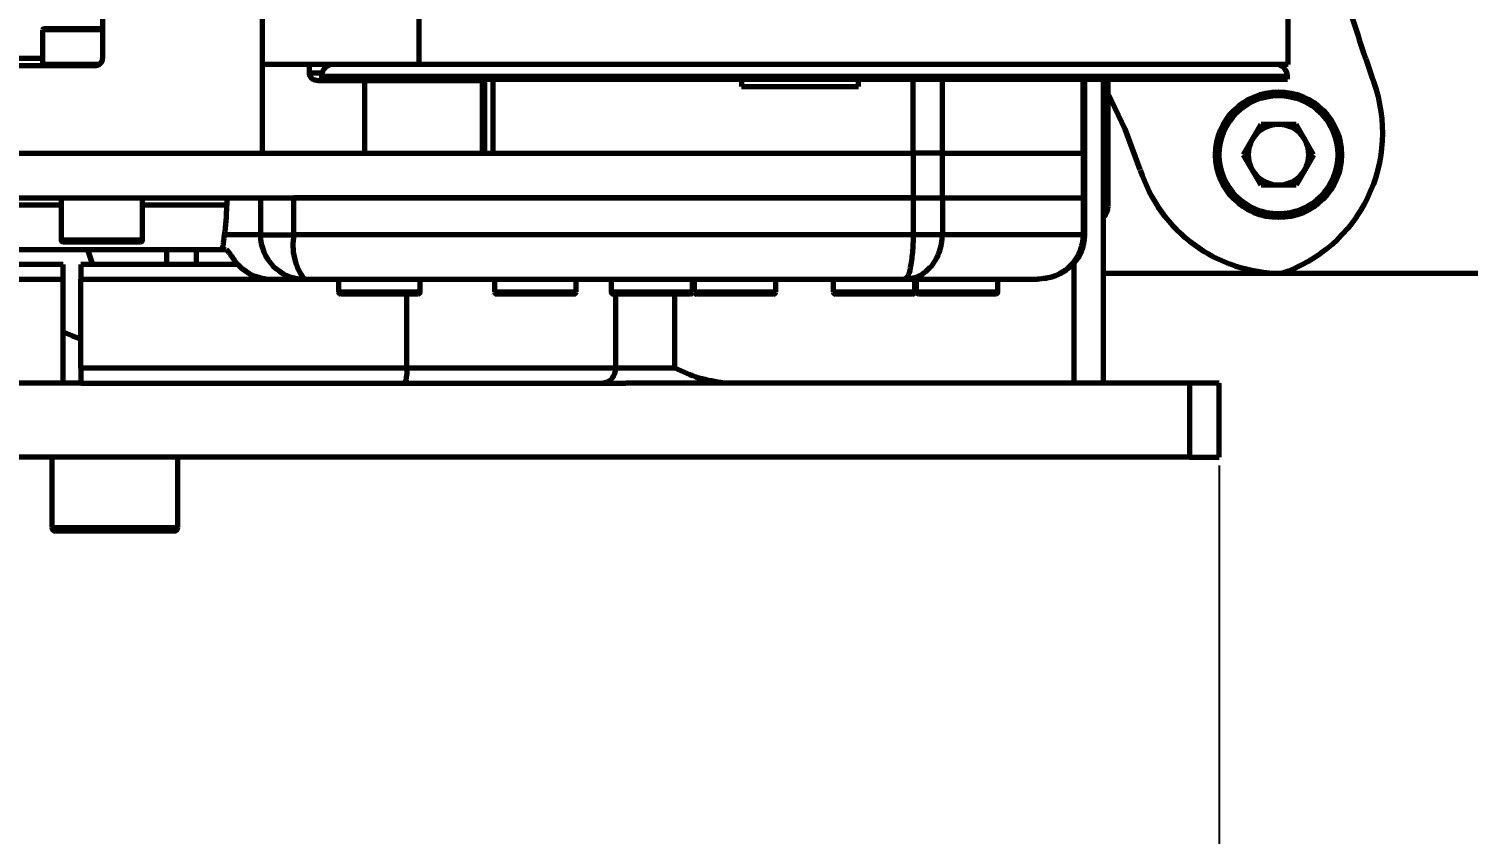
# Model space of a CAD drawing. Header units: millimetres. Extents: x -419 to 9215, y 1224 to 3301.
# Drawn here: x -146.3 to -38.4, y 1365.4 to 1425.8 of the extents above; entities that cross this region are included whole.
import ezdxf

# ---------------------------------------------------------------- set-up
doc = ezdxf.new("R2010")
doc.units = ezdxf.units.MM
doc.layers.add('0.3mm', color=240, linetype='Continuous', lineweight=30)
doc.layers.add('0.7mm', color=7, linetype='Continuous', lineweight=70)
doc.styles.get("Standard").update_dxf_attribs({"font": 'arial.ttf'})
doc.dimstyles.new('ISO-25', dxfattribs={"dimtxt": 2.5, "dimasz": 5, "dimexe": 1.25, "dimexo": 0.625, "dimtad": 1, "dimdec": 0, "dimtxsty": 'Standard', "dimcen": 2.5, "dimadec": 0, "dimazin": 0, "dimtfac": 1, "dimtdec": 0, "dimtmove": 0, "dimatfit": 3, "dimfxl": 1, "dimarcsym": 0})

# ---------------------------------------------------------------- blocks, each defined once
blk = doc.blocks.new('*D73')
at = {"layer": '0.3mm', "color": 0, "lineweight": -2, "transparency": 16777216}
for p, q in [((-224.8, 1393.03), (-224.8, 1322.12)), ((-57.03, 1393.03), (-57.03, 1322.12)), ((-219.8, 1323.37), (-62.03, 1323.37))]:
    blk.add_line(p, q, dxfattribs=at)
at = {"layer": '0.3mm', "color": 0, "lineweight": 211, "transparency": 16777216}
for points in [[(-219.8, 1324.2), (-219.8, 1322.53), (-224.8, 1323.37)], [(-62.03, 1324.2), (-62.03, 1322.53), (-57.03, 1323.37)]]:
    blk.add_solid(points, dxfattribs=at)
at = {"layer": 'Defpoints', "color": 0, "lineweight": 211, "transparency": 16777216}
for p in [(-224.8, 1393.66), (-57.03, 1393.66), (-57.03, 1323.37)]:
    blk.add_point(p, dxfattribs=at)
at = {"layer": '0.3mm', "color": 0, "transparency": 16777216, "insert": (-140.92, 1327.49), "char_height": 2.5, "attachment_point": 5}
blk.add_mtext('{\\fTCVN 7284|b0|i0|c0|p34;\\H2.8x;168}', dxfattribs=at)

msp = doc.modelspace()

# ---------------------------------------------------------------- linework, layer by layer
at = {"layer": '0.7mm', "color": 7, "linetype": 'Continuous', "lineweight": 70}
for p, q in [((-128.74, 1416.44), (-128.74, 1432.99)), ((-140.72, 1432.44), (-140.72, 1423.55)), ((-117, 1423.1), (-117, 1429.77)), ((-51.86, 1423.1), (-51.86, 1429.77)), ((-145.23, 1425.68), (-145.23, 1423.08)), ((-140.72, 1425.77), (-145.14, 1425.77)), ((-117, 1423.1), (-128.74, 1423.1)), ((-125.24, 1423.1), (-125.24, 1422.44)), ((-51.86, 1423.1), (-117, 1423.1)), ((-141.32, 1422.99), (-152.13, 1422.99)), ((-124.31, 1422.21), (-124.31, 1421.99)), ((-51.92, 1421.99), (-51.92, 1422.21)), ((-124.46, 1421.88), (-121.1, 1421.88)), ((-124.31, 1421.99), (-51.92, 1421.99)), ((-121.64, 1421.99), (-121.64, 1421.88)), ((-121.1, 1421.88), (-121.1, 1416.44)), ((-121.1, 1421.88), (-112.28, 1421.88)), ((-118.3, 1421.88), (-118.3, 1421.99)), ((-112.28, 1421.88), (-112.28, 1416.44)), ((-112.28, 1421.88), (-112.1, 1421.88)), ((-112.1, 1421.99), (-112.1, 1416.44)), ((-111.44, 1416.44), (-111.44, 1421.99)), ((-92.84, 1421.99), (-92.84, 1421.44)), ((-92.84, 1421.44), (-84.06, 1421.44)), ((-84.06, 1421.44), (-84.06, 1421.99)), ((-79.97, 1416.44), (-79.97, 1421.99)), ((-77.78, 1416.44), (-77.78, 1421.99)), ((-67.23, 1416.44), (-67.23, 1421.99)), ((-67.09, 1416.44), (-67.09, 1421.99)), ((-65.69, 1399.21), (-65.69, 1421.99)), ((-65.36, 1412.44), (-65.36, 1421.99)), ((-55.2, 1416.33), (-53.89, 1418.59)), ((-51.27, 1418.59), (-53.89, 1418.59)), ((-49.96, 1416.33), (-51.27, 1418.59)), ((-222.76, 1416.44), (-79.97, 1416.44)), ((-111.44, 1416.44), (-79.97, 1416.44)), ((-79.97, 1416.44), (-79.97, 1413.1)), ((-77.78, 1416.44), (-79.97, 1416.44)), ((-77.78, 1413.1), (-77.78, 1416.44)), ((-77.78, 1416.44), (-67.23, 1416.44)), ((-67.23, 1416.44), (-67.23, 1413.1)), ((-67.09, 1416.44), (-67.23, 1416.44)), ((-67.09, 1413.1), (-67.09, 1416.44)), ((-53.89, 1414.06), (-55.2, 1416.33)), ((-49.96, 1416.33), (-51.27, 1414.06)), ((-53.89, 1414.06), (-51.27, 1414.06)), ((-222.76, 1413.1), (-79.97, 1413.1)), ((-143.84, 1413.1), (-143.84, 1409.94)), ((-137.73, 1409.94), (-137.73, 1413.1)), ((-131.42, 1413.1), (-131.42, 1412.55)), ((-128.89, 1413.1), (-128.89, 1410.33)), ((-126.38, 1410.33), (-126.38, 1413.1)), ((-79.97, 1413.1), (-126.38, 1413.1)), ((-79.97, 1413.1), (-77.78, 1413.1)), ((-79.97, 1413.1), (-79.97, 1410.33)), ((-77.78, 1413.1), (-67.23, 1413.1)), ((-77.78, 1413.1), (-77.78, 1410.33)), ((-67.23, 1413.1), (-67.09, 1413.1)), ((-67.23, 1413.1), (-67.23, 1410.33)), ((-67.09, 1410.3), (-67.09, 1413.1)), ((-128.89, 1410.33), (-131.58, 1410.33)), ((-128.89, 1410.33), (-126.38, 1410.33)), ((-79.97, 1410.33), (-126.38, 1410.33)), ((-67.23, 1410.33), (-77.78, 1410.33)), ((-190.33, 1409.21), (-131.85, 1409.21)), ((-140.78, 1409.77), (-143.67, 1409.77)), ((-137.89, 1409.77), (-140.78, 1409.77)), ((-135.92, 1408.1), (-135.92, 1409.21)), ((-131.85, 1409.21), (-131.78, 1409.21)), ((-131.78, 1409.21), (-131.47, 1409.21)), ((-143.69, 1408.1), (-180.36, 1408.1)), ((-143.69, 1406.99), (-143.69, 1408.1)), ((-130.61, 1408.1), (-142.36, 1408.1)), ((-142.36, 1408.1), (-142.36, 1406.99)), ((-180.36, 1406.99), (-143.69, 1406.99)), ((-143.69, 1399.21), (-143.69, 1406.99)), ((-142.36, 1400.33), (-142.36, 1406.99)), ((-128.05, 1406.99), (-125.6, 1406.99)), ((-125.6, 1406.99), (-80.61, 1406.99)), ((-123.03, 1406.99), (-123.03, 1406.05)), ((-116.91, 1406.05), (-116.91, 1406.99)), ((-111.34, 1406.99), (-111.34, 1406.05)), ((-105.23, 1406.05), (-105.23, 1406.99)), ((-102.61, 1406.99), (-102.61, 1406.05)), ((-96.5, 1406.05), (-96.5, 1406.99)), ((-96.38, 1406.99), (-96.38, 1406.05)), ((-90.27, 1406.05), (-90.27, 1406.99)), ((-85.96, 1406.99), (-85.96, 1406.05)), ((-80.61, 1406.99), (-70.64, 1406.99)), ((-79.85, 1406.05), (-79.85, 1406.99)), ((-79.73, 1406.99), (-79.73, 1406.05)), ((-73.62, 1406.05), (-73.62, 1406.99)), ((-65.69, 1407.44), (44.08, 1407.44)), ((-117.08, 1405.88), (-122.86, 1405.88)), ((-105.4, 1405.88), (-111.18, 1405.88)), ((-96.66, 1405.88), (-102.44, 1405.88)), ((-90.43, 1405.88), (-96.21, 1405.88)), ((-80.01, 1405.88), (-85.79, 1405.88)), ((-73.78, 1405.88), (-79.56, 1405.88)), ((-117.92, 1400.33), (-142.36, 1400.33)), ((-142.36, 1400.33), (-142.36, 1399.21)), ((-102.28, 1400.33), (-117.92, 1400.33)), ((-97.82, 1400.33), (-102.28, 1400.33)), ((-143.69, 1399.21), (-180.36, 1399.21)), ((-142.36, 1399.21), (-143.69, 1399.21)), ((-142.36, 1399.21), (-118.03, 1399.21)), ((-118.03, 1399.21), (-103.18, 1399.21)), ((-103.18, 1399.21), (-101.51, 1399.21)), ((-59.25, 1399.21), (-101.51, 1399.21)), ((-67.92, 1399.21), (-94.14, 1399.21)), ((-59.25, 1399.21), (-59.25, 1393.66)), ((-57.03, 1399.21), (-59.25, 1399.21)), ((-57.03, 1393.66), (-57.03, 1399.21)), ((-59.25, 1393.66), (-169.25, 1393.66)), ((-144.53, 1393.66), (-144.53, 1388.38)), ((-135.08, 1388.38), (-135.08, 1393.66)), ((-59.25, 1393.66), (-57.03, 1393.66)), ((-141.68, 1388.1), (-144.25, 1388.1)), ((-135.36, 1388.1), (-141.68, 1388.1))]:
    msp.add_line(p, q, dxfattribs=at)
at = {"layer": '0.7mm', "color": 8, "linetype": 'Continuous', "lineweight": 70}
for p, q in [((-140.72, 1425.68), (-145.23, 1425.68)), ((-145.23, 1423.55), (-152.73, 1423.55)), ((-140.99, 1423.08), (-145.23, 1423.08)), ((-124.28, 1422.44), (-125.24, 1422.44)), ((-124.31, 1422.21), (-51.92, 1422.21)), ((-143.84, 1412.55), (-153.53, 1412.55)), ((-131.42, 1412.55), (-137.73, 1412.55)), ((-65.36, 1412.44), (-65.69, 1412.44)), ((-143.84, 1409.94), (-140.78, 1409.94)), ((-141.85, 1409.21), (-141.49, 1408.1)), ((-140.78, 1409.94), (-137.73, 1409.94)), ((-133.69, 1408.1), (-133.69, 1409.21)), ((-67.92, 1408.22), (-67.92, 1399.21)), ((-142.36, 1406.99), (-128.05, 1406.99)), ((-123.03, 1406.05), (-116.91, 1406.05)), ((-117.92, 1400.33), (-117.92, 1405.88)), ((-111.34, 1406.05), (-105.23, 1406.05)), ((-102.61, 1406.05), (-96.5, 1406.05)), ((-102.28, 1405.88), (-102.28, 1400.33)), ((-97.82, 1400.33), (-97.82, 1405.88)), ((-96.38, 1406.05), (-90.27, 1406.05)), ((-85.96, 1406.05), (-79.85, 1406.05)), ((-79.73, 1406.05), (-73.62, 1406.05)), ((-144.53, 1388.38), (-141.8, 1388.38)), ((-141.8, 1388.38), (-135.08, 1388.38))]:
    msp.add_line(p, q, dxfattribs=at)
at = {"layer": '0.7mm', "color": 7, "linetype": 'Continuous', "lineweight": 70, "flags": 128}
for points in [[(-62.94, 1415.2), (-64.07, 1418.25), (-65.36, 1420.93)], [(-142.36, 1402.5), (-143.01, 1402.74), (-143.69, 1403.01)]]:
    msp.add_lwpolyline(points, dxfattribs=at)
at = {"layer": '0.7mm', "color": 7, "linetype": 'Continuous', "lineweight": 70}
for radius in [4.72, 4.44]:
    msp.add_circle((-52.58, 1416.33), radius, dxfattribs=at)
for centre, radius, start, end in [((69.62, 1462.99), 122.22, 192.62, 199.7347), ((-145.14, 1425.68), 0.0889, 90, 180), ((-145.14, 1423.08), 0.0889, 180, 270), ((-123.42, 1422.21), 0.889, 90, 180), ((-52.81, 1422.21), 0.889, 0, 90), ((-55.88, 1417.97), 11.11, 288.5559, 19.7347), ((-52.58, 1416.33), 2.27, 90, 150), ((-52.58, 1416.33), 2.27, 30, 90), ((-52.58, 1416.33), 2.27, 150, 210), ((-52.58, 1416.33), 2.27, 330, 30), ((-52.35, 1418.55), 11.11, 197.5326, 270), ((-52.58, 1416.33), 2.27, 210, 270), ((-52.58, 1416.33), 2.27, 270, 330), ((-66.47, 1412.44), 1.11, 314.427, 0), ((-125.58, 1410.3), 3.31, 179.6086, 269.6032), ((-122.25, 1409.54), 4.21, 169.2284, 217.1715), ((-143.67, 1409.94), 0.167, 180, 270), ((-137.89, 1409.94), 0.167, 270, 0), ((-122.86, 1406.05), 0.167, 180, 270), ((-117.08, 1406.05), 0.167, 270, 0), ((-111.18, 1406.05), 0.167, 180, 270), ((-105.4, 1406.05), 0.167, 270, 0), ((-102.44, 1406.05), 0.167, 180, 270), ((-96.66, 1406.05), 0.167, 270, 0), ((-96.21, 1406.05), 0.167, 180, 270), ((-90.43, 1406.05), 0.167, 270, 0), ((-85.79, 1406.05), 0.167, 180, 270), ((-80.01, 1406.05), 0.167, 270, 0), ((-79.56, 1406.05), 0.167, 180, 270), ((-73.78, 1406.05), 0.167, 270, 0), ((-120.79, 1400.05), 2.89, 343.1699, 5.4652), ((-103.3, 1400.23), 1.02, 276.9211, 5.5526), ((-144.25, 1388.38), 0.278, 180, 270), ((-135.36, 1388.38), 0.278, 270, 0)]:
    msp.add_arc(centre, radius, start, end, dxfattribs=at)
for centre, major_axis, ratio, start_param, end_param in [((-141.32, 1423.55), (0.601, 0), 0.924683, 4.712389, 6.283185), ((-132.05, 1412.55), (0, 3.33), 0.19023, 3.982661, 4.712389), ((-128.05, 1410.33), (3.43, 0), 0.970422, 3.749523, 4.712389)]:
    msp.add_ellipse(centre, major_axis=major_axis, ratio=ratio, start_param=start_param, end_param=end_param, dxfattribs=at)
for points, knots in [([(-125.24, 1422.44), (-125.24, 1422.42), (-125.24, 1422.37), (-125.22, 1422.28), (-125.16, 1422.17), (-125.05, 1422.06), (-124.82, 1421.91), (-124.61, 1421.9), (-124.46, 1421.88)], [0, 0, 0, 0, 0.041588, 0.086396, 0.192637, 0.32919, 0.500526, 1, 1, 1, 1]), ([(-131.85, 1409.21), (-131.82, 1409.22), (-131.75, 1409.24), (-131.7, 1409.4), (-131.66, 1409.66), (-131.63, 1409.98), (-131.6, 1410.23), (-131.58, 1410.33)], [0, 0, 0, 0, 0.211077, 0.428083, 0.639278, 0.856926, 1, 1, 1, 1]), ([(-79.97, 1410.33), (-79.97, 1410.1), (-79.98, 1409.65), (-80.02, 1408.99), (-80.09, 1408.37), (-80.2, 1407.7), (-80.38, 1407.12), (-80.54, 1407.03), (-80.61, 1406.99)], [0, 0, 0, 0, 0.125817, 0.255997, 0.390822, 0.530544, 0.769802, 1, 1, 1, 1]), ([(-80.61, 1406.99), (-80.27, 1407.04), (-79.58, 1407.12), (-78.8, 1407.71), (-78.3, 1408.36), (-78, 1408.98), (-77.81, 1409.64), (-77.79, 1410.1), (-77.78, 1410.33)], [0, 0, 0, 0, 0.2352, 0.473439, 0.605146, 0.741108, 0.872629, 1, 1, 1, 1]), ([(-67.23, 1410.33), (-67.24, 1410.1), (-67.27, 1409.64), (-67.5, 1408.98), (-67.85, 1408.36), (-68.47, 1407.69), (-69.4, 1407.12), (-70.23, 1407.03), (-70.64, 1406.99)], [0, 0, 0, 0, 0.127368, 0.258891, 0.39486, 0.530563, 0.769796, 1, 1, 1, 1]), ([(-70.16, 1407.05), (-69.94, 1407.09), (-69.41, 1407.2), (-68.69, 1407.52), (-68.06, 1408.01), (-67.57, 1408.58), (-67.18, 1409.38), (-67.12, 1410), (-67.09, 1410.33)], [0, 0, 0, 0, 0.139047, 0.340129, 0.470212, 0.62272, 0.799966, 1, 1, 1, 1]), ([(-131.89, 1409.21), (-131.88, 1409.21), (-131.87, 1409.21), (-131.85, 1409.21), (-131.85, 1409.21)], [0, 0, 0, 0, 0.557015, 1, 1, 1, 1]), ([(-131.47, 1409.21), (-131.43, 1409.19), (-131.37, 1409.14), (-131.23, 1408.97), (-131.1, 1408.76), (-130.97, 1408.57), (-130.9, 1408.47), (-130.87, 1408.42)], [0, 0, 0, 0, 0.310461, 0.563634, 0.78193, 0.888862, 1, 1, 1, 1]), ([(-94.14, 1399.21), (-94.77, 1399.31), (-96.06, 1399.49), (-97.23, 1400.05), (-97.82, 1400.33)], [0, 0, 0, 0, 0.495925, 1, 1, 1, 1])]:
    msp.add_open_spline(points, degree=3, knots=knots, dxfattribs=at)
msp.add_open_spline([(-77.78, 1410.33), (-77.88, 1410.33), (-78.08, 1410.33), (-78.62, 1410.33), (-79.27, 1410.33), (-79.73, 1410.33), (-79.97, 1410.33)], degree=3, dxfattribs=at)
at = {"layer": '0.7mm', "color": 8, "linetype": 'Continuous', "lineweight": 70}
msp.add_open_spline([(-67.1, 1410.33), (-67.1, 1410.33), (-67.06, 1410.33), (-67.15, 1410.33), (-67.23, 1410.33)], degree=3, knots=[0, 0, 0, 0, 0.0860758, 1, 1, 1, 1], dxfattribs=at)

# ---------------------------------------------------------------- dimensions: what is measured, and where the dimension line sits
at = {"layer": '0.3mm'}
dim = msp.add_linear_dim(base=(-57.03, 1323.37), p1=(-224.8, 1393.66), p2=(-57.03, 1393.66), text='{\\fTCVN 7284|b0|i0|c0|p34;\\H2.8x;<>}', dimstyle='ISO-25', dxfattribs=at)
dim.commit()
dim.dimension.update_dxf_attribs({"geometry": '*D73', "text_midpoint": (-140.92, 1327.49)})

doc.saveas('drawing.dxf')
